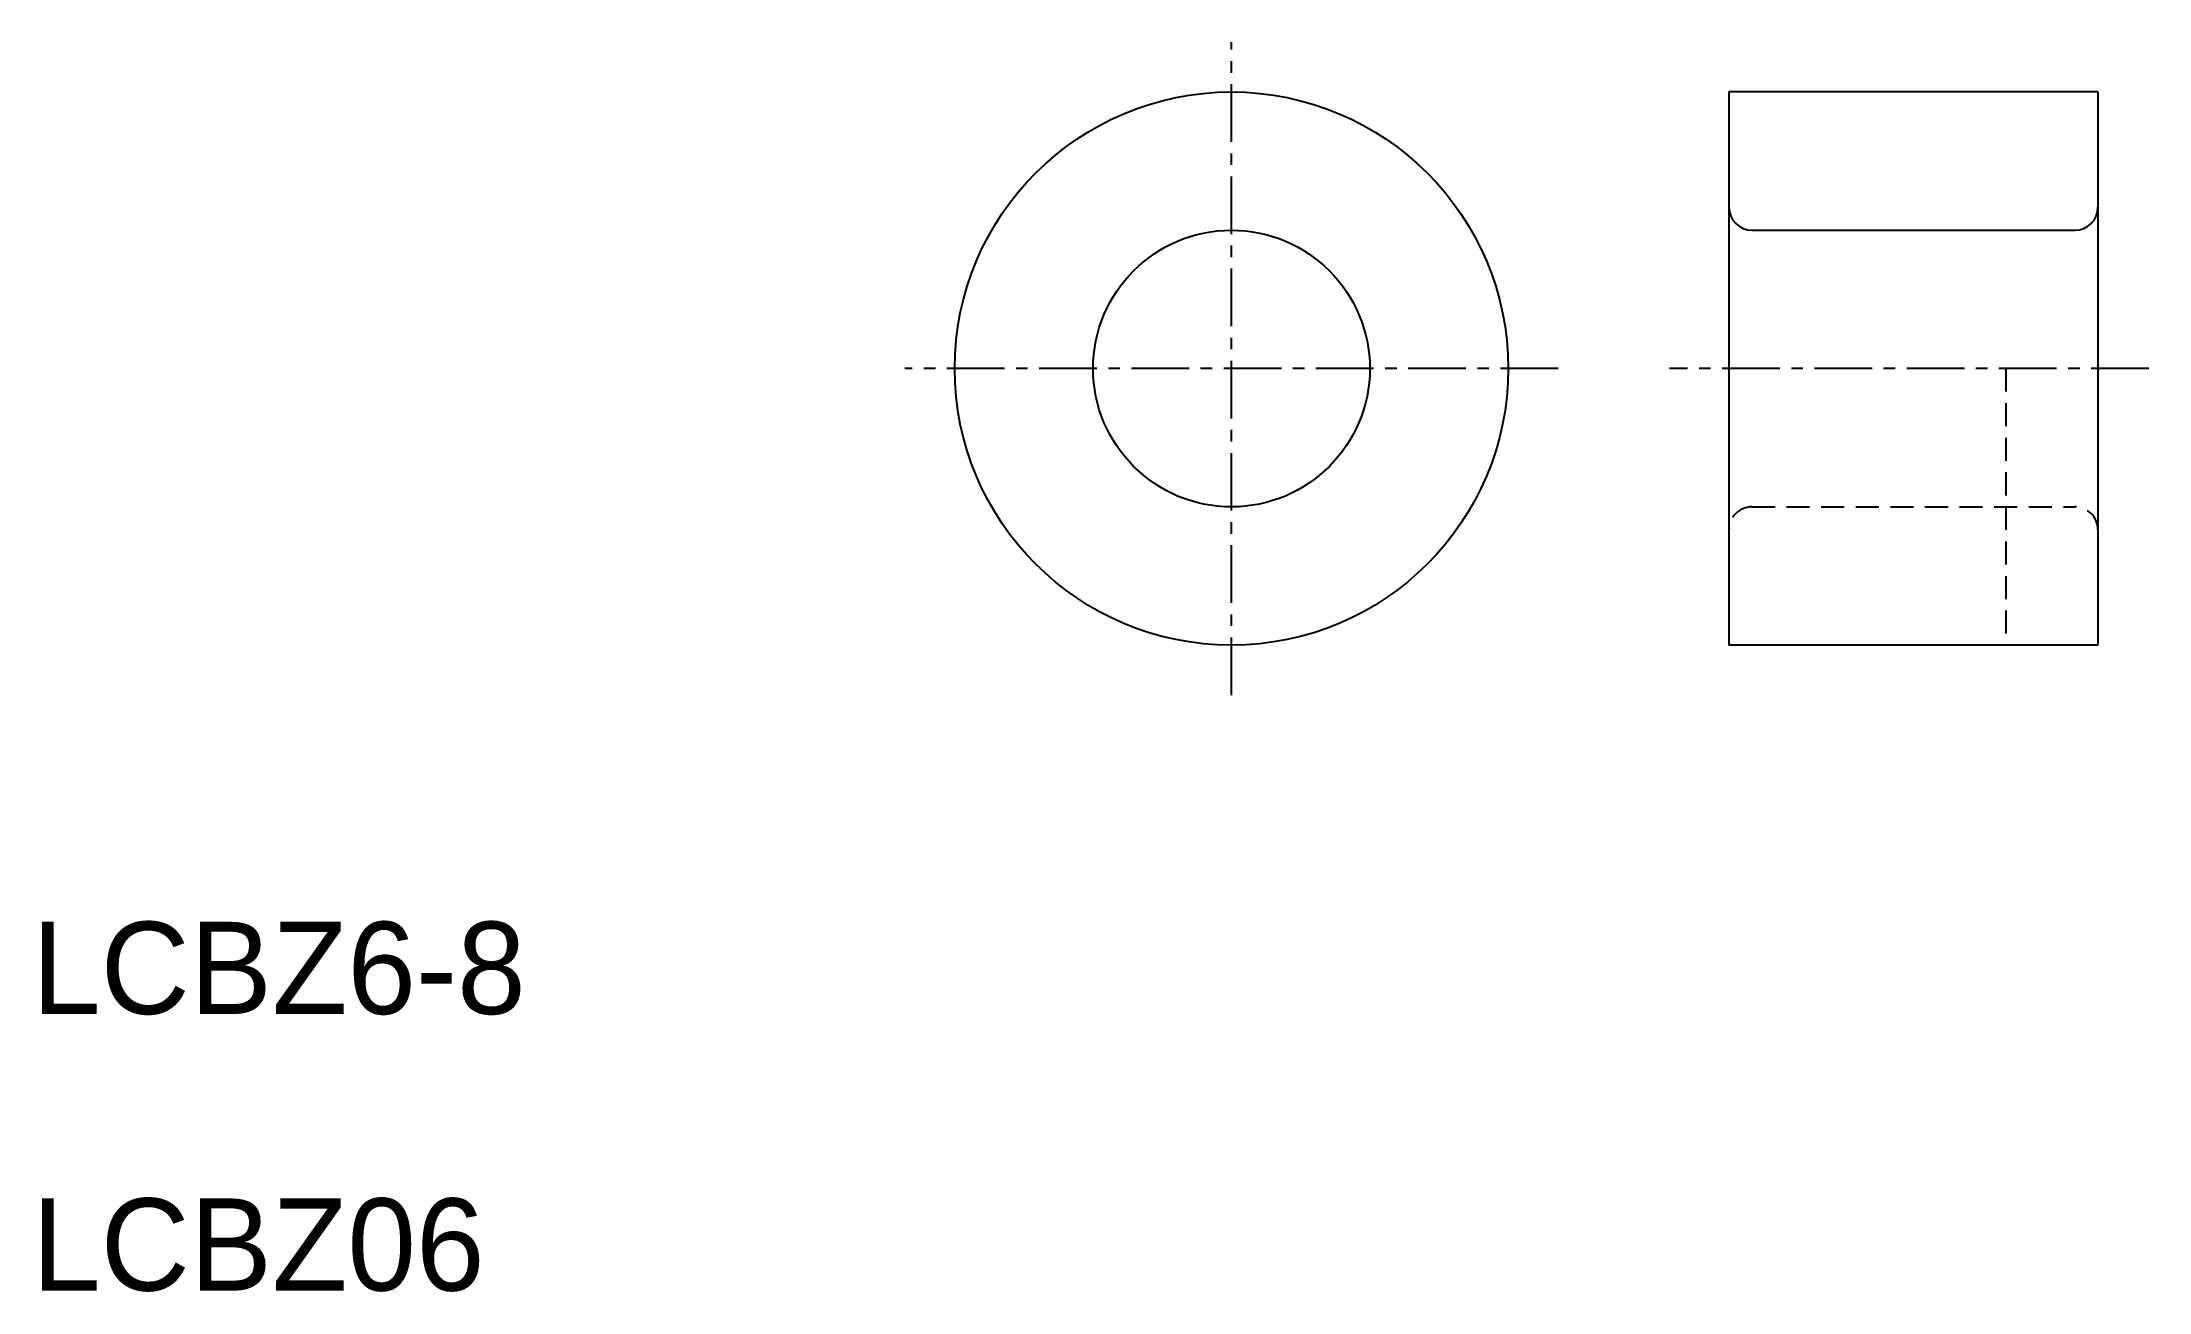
# Model space of a CAD drawing. Extents: x 10.2 to 55.9, y 10 to 37.1.
import ezdxf

# ---------------------------------------------------------------- set-up
doc = ezdxf.new("R2010")
doc.units = 0
doc.linetypes.add('CENTER', pattern=[2, 1.25, -0.25, 0.25, -0.25])
doc.linetypes.add('DASHED', pattern=[0.75, 0.5, -0.25])
doc.layers.get('0').update_dxf_attribs({"linetype": 'CONTINUOUS'})
doc.layers.add('CENTER', color=1, linetype='CENTER')

msp = doc.modelspace()

# ---------------------------------------------------------------- linework, layer by layer
at = {"color": 7, "linetype": 'CONTINUOUS'}
for p, q in [((46.783, 36), (46.783, 33.5)), ((54.783, 36), (46.783, 36)), ((54.783, 36), (54.783, 33.5)), ((46.783, 33.5), (46.783, 26.5)), ((54.783, 33.5), (54.783, 26.5)), ((47.283, 33), (54.283, 33)), ((46.783, 26.5), (46.783, 24)), ((54.783, 26.5), (54.783, 24)), ((54.783, 24), (46.783, 24))]:
    msp.add_line(p, q, dxfattribs=at)
at = {"color": 3, "linetype": 'DASHED'}
for p, q in [((52.783, 30), (52.783, 24)), ((47.283, 27), (54.283, 27))]:
    msp.add_line(p, q, dxfattribs=at)
at = {"color": 7, "linetype": 'CONTINUOUS'}
for radius in [6, 3]:
    msp.add_circle((36, 30), radius, dxfattribs=at)
for centre, start, end in [((47.283, 33.5), 180, 270), ((54.283, 33.5), 270, 0)]:
    msp.add_arc(centre, 0.5, start, end, dxfattribs=at)
at = {"color": 3, "linetype": 'DASHED'}
for centre, start, end in [((47.283, 26.5), 90, 180), ((54.283, 26.5), 0, 90)]:
    msp.add_arc(centre, 0.5, start, end, dxfattribs=at)
at = {"layer": 'CENTER', "color": 1, "linetype": 'CENTER'}
for p, q in [((36, 22.918), (36, 37.082)), ((43.082, 30), (28.918, 30)), ((55.886, 30), (45.494, 30))]:
    msp.add_line(p, q, dxfattribs=at)

# ---------------------------------------------------------------- texts
at = {"color": 7, "linetype": 'CONTINUOUS'}
for s, p in [('LCBZ6-8', (10, 16)), ('LCBZ06', (10, 10))]:
    msp.add_text(s, height=2, dxfattribs=at).set_placement(p)

doc.saveas('drawing.dxf')
